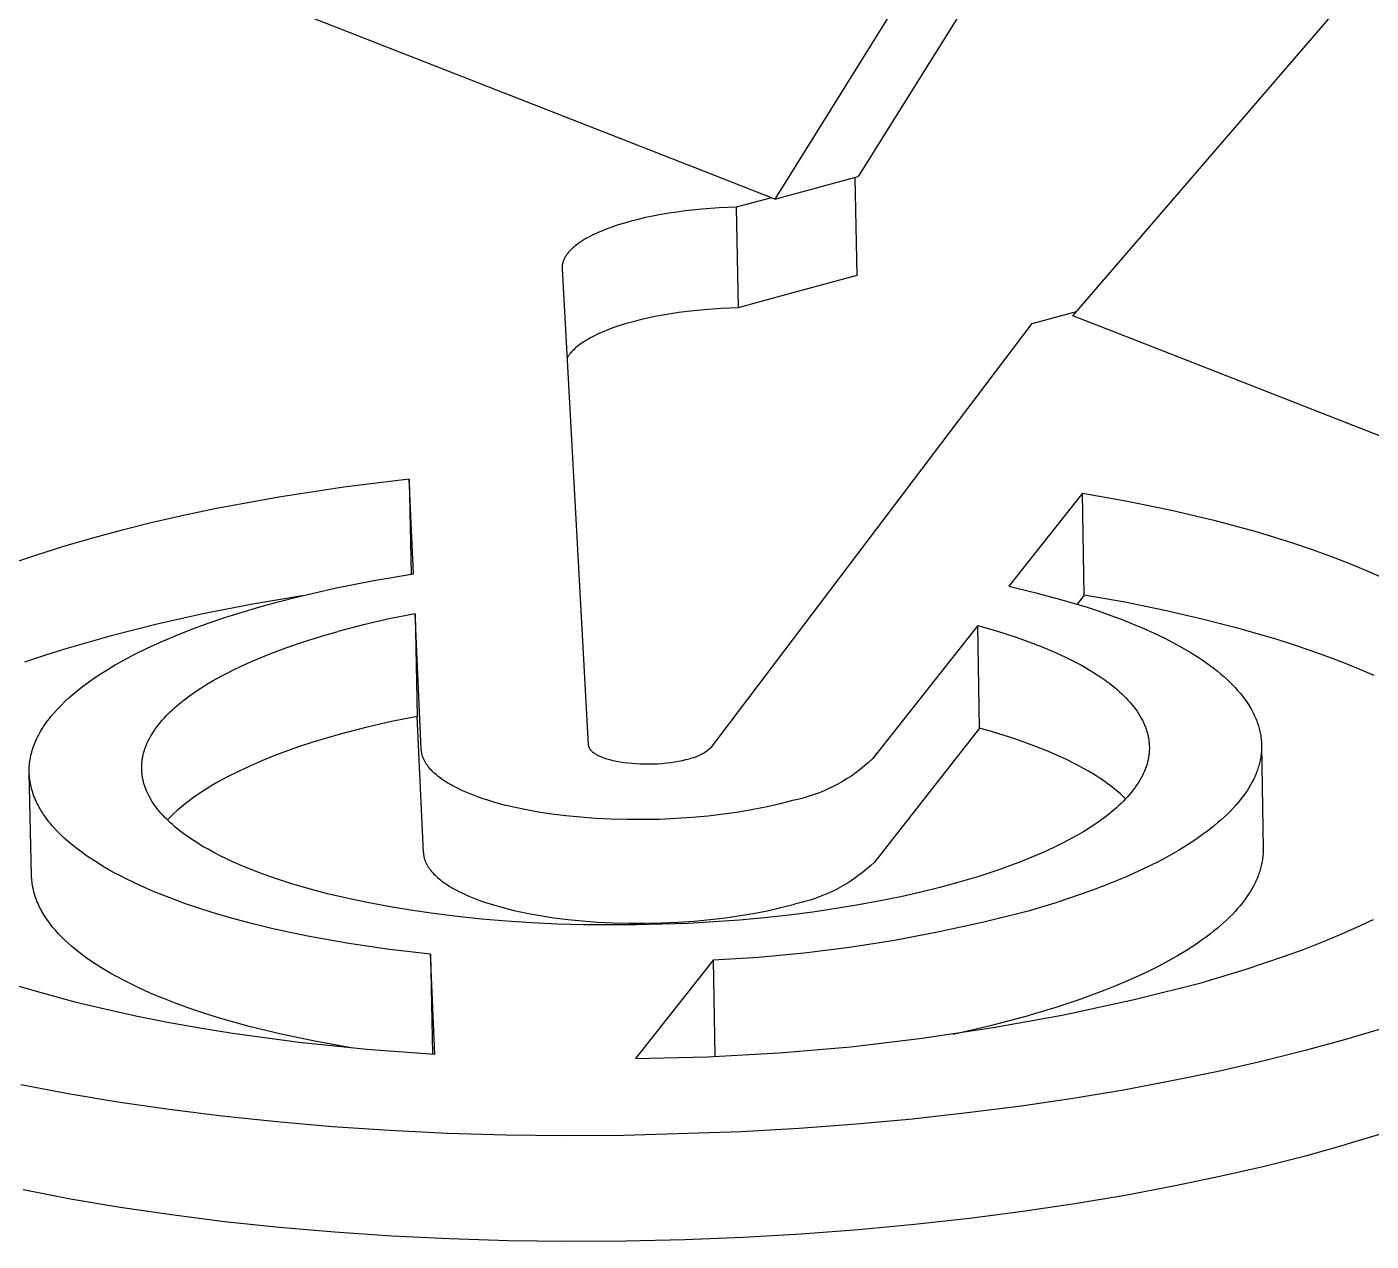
# Model space of a CAD drawing. Header units: millimetres. Extents: x -644 to 2279, y -276 to 1766.
# Drawn here: x 427.7 to 492.6, y 0 to 58.6 of the extents above; entities that cross this region are included whole.
import ezdxf

# ---------------------------------------------------------------- set-up
doc = ezdxf.new("R2010")
doc.units = ezdxf.units.MM
doc.header["$MEASUREMENT"] = 0
doc.layers.add('Utwórz2D linie widoczne', color=7, linetype='Continuous', true_color=0x000000)

msp = doc.modelspace()

# ---------------------------------------------------------------- linework, layer by layer
at = {"layer": 'Utwórz2D linie widoczne'}
for p, q in [((478.031, 67.734), (467.801, 51.375)), ((473.983, 66.657), (463.77, 50.285)), ((478.158, 44.655), (492.465, 61.248)), ((459.924, 51.79), (439.495, 59.782)), ((463.61, 50.347), (459.924, 51.79)), ((463.77, 50.285), (467.801, 51.375)), ((467.644, 51.333), (467.728, 46.595)), ((463.61, 50.347), (461.911, 49.888)), ((463.77, 50.285), (463.61, 50.347)), ((457.527, 49.389), (457.174, 49.307)), ((457.891, 49.465), (457.527, 49.389)), ((458.267, 49.536), (457.891, 49.465)), ((458.653, 49.6), (458.267, 49.536)), ((459.047, 49.659), (458.653, 49.6)), ((459.447, 49.711), (459.047, 49.659)), ((460.264, 49.796), (459.447, 49.711)), ((461.089, 49.855), (460.264, 49.796)), ((461.911, 49.888), (461.089, 49.855)), ((461.911, 49.888), (462.001, 45.037)), ((455.365, 48.727), (455.237, 48.672)), ((455.631, 48.835), (455.365, 48.727)), ((455.909, 48.937), (455.631, 48.835)), ((456.202, 49.036), (455.909, 48.937)), ((456.511, 49.13), (456.202, 49.036)), ((456.835, 49.221), (456.511, 49.13)), ((457.174, 49.307), (456.835, 49.221)), ((454.181, 48.064), (454.1, 47.999)), ((454.266, 48.128), (454.181, 48.064)), ((454.356, 48.192), (454.266, 48.128)), ((454.451, 48.255), (454.356, 48.192)), ((454.551, 48.317), (454.451, 48.255)), ((454.655, 48.379), (454.551, 48.317)), ((454.763, 48.439), (454.655, 48.379)), ((454.875, 48.499), (454.763, 48.439)), ((454.992, 48.557), (454.875, 48.499)), ((455.112, 48.615), (454.992, 48.557)), ((455.237, 48.672), (455.112, 48.615)), ((453.602, 47.396), (453.587, 47.362)), ((453.619, 47.43), (453.602, 47.396)), ((453.637, 47.464), (453.619, 47.43)), ((453.656, 47.498), (453.637, 47.464)), ((453.677, 47.532), (453.656, 47.498)), ((453.698, 47.565), (453.677, 47.532)), ((453.722, 47.599), (453.698, 47.565)), ((453.746, 47.633), (453.722, 47.599)), ((453.772, 47.666), (453.746, 47.633)), ((453.799, 47.7), (453.772, 47.666)), ((453.827, 47.734), (453.799, 47.7)), ((453.857, 47.767), (453.827, 47.734)), ((453.888, 47.8), (453.857, 47.767)), ((453.92, 47.834), (453.888, 47.8)), ((453.954, 47.867), (453.92, 47.834)), ((453.988, 47.9), (453.954, 47.867)), ((454.024, 47.933), (453.988, 47.9)), ((454.061, 47.966), (454.024, 47.933)), ((454.1, 47.999), (454.061, 47.966)), ((453.504, 47.01), (453.503, 46.993)), ((453.503, 46.993), (453.503, 46.976)), ((453.503, 46.976), (453.503, 46.96)), ((453.503, 46.96), (453.503, 46.943)), ((453.503, 46.943), (453.504, 46.927)), ((453.505, 47.043), (453.504, 47.026)), ((453.504, 47.026), (453.504, 47.01)), ((453.504, 46.927), (454.767, 23.949)), ((453.507, 47.06), (453.505, 47.043)), ((453.509, 47.076), (453.507, 47.06)), ((453.511, 47.093), (453.509, 47.076)), ((453.513, 47.11), (453.511, 47.093)), ((453.516, 47.127), (453.513, 47.11)), ((453.519, 47.143), (453.516, 47.127)), ((453.522, 47.16), (453.519, 47.143)), ((453.526, 47.177), (453.522, 47.16)), ((453.53, 47.194), (453.526, 47.177)), ((453.534, 47.211), (453.53, 47.194)), ((453.538, 47.227), (453.534, 47.211)), ((453.549, 47.261), (453.538, 47.227)), ((453.56, 47.295), (453.549, 47.261)), ((453.573, 47.329), (453.56, 47.295)), ((453.587, 47.362), (453.573, 47.329)), ((467.728, 46.595), (463.699, 45.499)), ((463.699, 45.499), (462.001, 45.037)), ((459.138, 44.807), (458.745, 44.748)), ((459.539, 44.86), (459.138, 44.807)), ((460.355, 44.945), (459.539, 44.86)), ((461.179, 45.004), (460.355, 44.945)), ((462.001, 45.037), (461.179, 45.004)), ((477.917, 44.75), (478.339, 44.865)), ((456.296, 44.181), (456.003, 44.082)), ((456.604, 44.276), (456.296, 44.181)), ((456.929, 44.367), (456.604, 44.276)), ((457.267, 44.454), (456.929, 44.367)), ((457.619, 44.536), (457.267, 44.454)), ((457.984, 44.612), (457.619, 44.536)), ((458.359, 44.683), (457.984, 44.612)), ((458.745, 44.748), (458.359, 44.683)), ((460.712, 23.839), (476.202, 44.28)), ((476.202, 44.28), (477.917, 44.75)), ((481.665, 43.283), (478.158, 44.655)), ((454.708, 43.496), (454.631, 43.45)), ((454.867, 43.587), (454.708, 43.496)), ((455.036, 43.675), (454.867, 43.587)), ((455.214, 43.761), (455.036, 43.675)), ((455.4, 43.845), (455.214, 43.761)), ((455.594, 43.927), (455.4, 43.845)), ((455.795, 44.006), (455.594, 43.927)), ((456.003, 44.082), (455.795, 44.006)), ((453.898, 42.844), (453.878, 42.819)), ((453.92, 42.869), (453.898, 42.844)), ((453.964, 42.919), (453.92, 42.869)), ((454.011, 42.968), (453.964, 42.919)), ((454.061, 43.018), (454.011, 42.968)), ((454.113, 43.067), (454.061, 43.018)), ((454.169, 43.116), (454.113, 43.067)), ((454.227, 43.165), (454.169, 43.116)), ((454.288, 43.213), (454.227, 43.165)), ((454.351, 43.261), (454.288, 43.213)), ((454.417, 43.309), (454.351, 43.261)), ((454.486, 43.356), (454.417, 43.309)), ((454.557, 43.403), (454.486, 43.356)), ((454.631, 43.45), (454.557, 43.403)), ((495.708, 37.789), (481.665, 43.283)), ((453.756, 42.642), (453.741, 42.617)), ((453.771, 42.668), (453.756, 42.642)), ((453.787, 42.693), (453.771, 42.668)), ((453.804, 42.718), (453.787, 42.693)), ((453.821, 42.743), (453.804, 42.718)), ((453.84, 42.768), (453.821, 42.743)), ((453.858, 42.793), (453.84, 42.768)), ((453.878, 42.819), (453.858, 42.793)), ((442.97, 36.383), (439.831, 35.903)), ((446.121, 36.773), (442.97, 36.383)), ((446.325, 32.201), (446.121, 36.773)), ((446.121, 36.773), (446.215, 32.184)), ((439.831, 35.903), (436.736, 35.332)), ((478.635, 36.097), (475.075, 31.599)), ((478.716, 31.176), (478.635, 36.097)), ((478.635, 36.097), (480.803, 35.71)), ((480.803, 35.71), (482.92, 35.273)), ((436.736, 35.332), (435.217, 35.013)), ((482.92, 35.273), (484.972, 34.789)), ((433.721, 34.672), (432.255, 34.308)), ((435.217, 35.013), (433.721, 34.672)), ((484.972, 34.789), (486.944, 34.257)), ((430.821, 33.923), (429.426, 33.517)), ((432.255, 34.308), (430.821, 33.923)), ((486.944, 34.257), (487.896, 33.973)), ((487.896, 33.973), (488.823, 33.679)), ((429.426, 33.517), (428.073, 33.091)), ((488.823, 33.679), (489.724, 33.374)), ((489.724, 33.374), (490.597, 33.058)), ((428.073, 33.091), (426.766, 32.646)), ((490.597, 33.058), (491.441, 32.732)), ((491.441, 32.732), (492.253, 32.396)), ((442.523, 31.505), (444.409, 31.878)), ((444.409, 31.878), (446.325, 32.201)), ((492.253, 32.396), (493.034, 32.051)), ((440.683, 31.082), (442.523, 31.505)), ((475.075, 31.599), (476.378, 31.29)), ((476.378, 31.29), (477.637, 30.953)), ((478.716, 31.176), (478.371, 30.737)), ((480.68, 30.826), (478.716, 31.176)), ((438.575, 30.741), (436.238, 30.283)), ((438.051, 30.356), (438.908, 30.61)), ((440.947, 31.147), (438.575, 30.741)), ((438.908, 30.61), (439.787, 30.852)), ((439.787, 30.852), (440.683, 31.082)), ((477.637, 30.953), (478.846, 30.588)), ((478.846, 30.588), (479.428, 30.396)), ((482.603, 30.435), (480.68, 30.826)), ((436.238, 30.283), (433.951, 29.772)), ((436.407, 29.814), (437.216, 30.091)), ((437.216, 30.091), (438.051, 30.356)), ((445.16, 30.022), (443.916, 29.735)), ((446.411, 30.275), (445.16, 30.022)), ((446.411, 30.275), (446.512, 25.324)), ((446.702, 23.739), (446.411, 30.275)), ((479.428, 30.396), (479.996, 30.197)), ((479.996, 30.197), (480.546, 29.991)), ((480.546, 29.991), (481.08, 29.779)), ((484.474, 30.005), (482.603, 30.435)), ((486.283, 29.535), (484.474, 30.005)), ((431.73, 29.211), (429.591, 28.599)), ((433.951, 29.772), (431.73, 29.211)), ((434.15, 28.924), (434.872, 29.231)), ((434.872, 29.231), (435.625, 29.528)), ((435.625, 29.528), (436.407, 29.814)), ((441.842, 29.175), (442.68, 29.416)), ((443.916, 29.735), (442.68, 29.416)), ((473.575, 29.704), (468.493, 23.281)), ((473.661, 24.75), (473.575, 29.704)), ((473.575, 29.704), (474.521, 29.432)), ((474.521, 29.432), (475.428, 29.141)), ((481.08, 29.779), (481.595, 29.561)), ((481.595, 29.561), (482.091, 29.338)), ((482.091, 29.338), (482.568, 29.108)), ((488.02, 29.027), (486.283, 29.535)), ((429.591, 28.599), (428.557, 28.276)), ((432.808, 28.286), (433.462, 28.609)), ((433.462, 28.609), (434.15, 28.924)), ((439.441, 28.356), (440.218, 28.645)), ((440.218, 28.645), (441.02, 28.918)), ((441.02, 28.918), (441.842, 29.175)), ((475.428, 29.141), (475.866, 28.987)), ((475.866, 28.987), (476.292, 28.829)), ((476.292, 28.829), (476.706, 28.667)), ((476.706, 28.667), (477.107, 28.499)), ((482.568, 29.108), (483.024, 28.874)), ((483.024, 28.874), (483.459, 28.635)), ((483.459, 28.635), (483.873, 28.39)), ((488.859, 28.759), (488.02, 29.027)), ((489.676, 28.482), (488.859, 28.759)), ((428.557, 28.276), (427.549, 27.941)), ((431.895, 27.787), (432.19, 27.955)), ((432.19, 27.955), (432.808, 28.286)), ((438.33, 27.894), (438.692, 28.052)), ((438.692, 28.052), (439.441, 28.356)), ((477.107, 28.499), (477.495, 28.328)), ((477.495, 28.328), (477.869, 28.152)), ((477.869, 28.152), (478.229, 27.972)), ((478.229, 27.972), (478.574, 27.788)), ((483.873, 28.39), (484.264, 28.142)), ((484.264, 28.142), (484.451, 28.016)), ((484.451, 28.016), (484.632, 27.889)), ((490.471, 28.196), (489.676, 28.482)), ((491.241, 27.903), (490.471, 28.196)), ((430.813, 27.1), (431.069, 27.273)), ((431.069, 27.273), (431.334, 27.446)), ((431.334, 27.446), (431.61, 27.617)), ((431.61, 27.617), (431.895, 27.787)), ((436.972, 27.226), (437.296, 27.398)), ((437.296, 27.398), (437.632, 27.567)), ((437.632, 27.567), (437.976, 27.732)), ((437.976, 27.732), (438.33, 27.894)), ((478.574, 27.788), (478.903, 27.6)), ((478.903, 27.6), (479.216, 27.409)), ((479.216, 27.409), (479.513, 27.214)), ((484.632, 27.889), (484.808, 27.761)), ((484.808, 27.761), (484.978, 27.633)), ((484.978, 27.633), (485.141, 27.503)), ((485.141, 27.503), (485.299, 27.373)), ((485.299, 27.373), (485.451, 27.242)), ((491.987, 27.601), (491.241, 27.903)), ((492.707, 27.291), (491.987, 27.601)), ((430.106, 26.571), (430.332, 26.748)), ((430.332, 26.748), (430.567, 26.925)), ((430.567, 26.925), (430.813, 27.1)), ((435.783, 26.505), (436.063, 26.69)), ((436.063, 26.69), (436.354, 26.872)), ((436.354, 26.872), (436.657, 27.051)), ((436.657, 27.051), (436.972, 27.226)), ((479.513, 27.214), (479.655, 27.116)), ((479.655, 27.116), (479.793, 27.017)), ((479.793, 27.017), (479.927, 26.917)), ((479.927, 26.917), (480.056, 26.816)), ((480.056, 26.816), (480.182, 26.715)), ((480.182, 26.715), (480.302, 26.613)), ((480.302, 26.613), (480.419, 26.51)), ((485.451, 27.242), (485.597, 27.11)), ((485.597, 27.11), (485.737, 26.978)), ((485.737, 26.978), (485.871, 26.845)), ((485.871, 26.845), (485.999, 26.711)), ((485.999, 26.711), (486.12, 26.577)), ((429.309, 25.855), (429.492, 26.035)), ((429.492, 26.035), (429.687, 26.214)), ((429.687, 26.214), (429.891, 26.393)), ((429.891, 26.393), (430.106, 26.571)), ((435.021, 25.934), (435.262, 26.127)), ((435.262, 26.127), (435.516, 26.318)), ((435.516, 26.318), (435.783, 26.505)), ((480.419, 26.51), (480.531, 26.407)), ((480.531, 26.407), (480.638, 26.304)), ((480.638, 26.304), (480.741, 26.199)), ((480.741, 26.199), (480.839, 26.095)), ((480.839, 26.095), (480.933, 25.99)), ((480.933, 25.99), (481.023, 25.884)), ((486.12, 26.577), (486.236, 26.442)), ((486.236, 26.442), (486.345, 26.307)), ((486.345, 26.307), (486.448, 26.171)), ((486.448, 26.171), (486.545, 26.035)), ((486.545, 26.035), (486.636, 25.899)), ((428.821, 25.312), (428.973, 25.493)), ((428.973, 25.493), (429.136, 25.674)), ((429.136, 25.674), (429.309, 25.855)), ((434.288, 25.242), (434.382, 25.342)), ((434.382, 25.342), (434.479, 25.442)), ((434.479, 25.442), (434.58, 25.542)), ((434.58, 25.542), (434.685, 25.641)), ((434.685, 25.641), (434.794, 25.739)), ((434.794, 25.739), (434.905, 25.837)), ((434.905, 25.837), (435.021, 25.934)), ((446.512, 25.324), (445.262, 25.07)), ((446.804, 18.756), (446.512, 25.324)), ((481.023, 25.884), (481.108, 25.778)), ((481.108, 25.778), (481.188, 25.672)), ((481.188, 25.672), (481.264, 25.566)), ((481.264, 25.566), (481.335, 25.459)), ((481.335, 25.459), (481.401, 25.352)), ((481.401, 25.352), (481.463, 25.244)), ((486.636, 25.899), (486.721, 25.762)), ((486.721, 25.762), (486.8, 25.625)), ((486.8, 25.625), (486.837, 25.556)), ((486.837, 25.556), (486.872, 25.488)), ((486.872, 25.488), (486.906, 25.419)), ((486.906, 25.419), (486.939, 25.351)), ((486.939, 25.351), (486.97, 25.282)), ((428.317, 24.586), (428.371, 24.676)), ((428.371, 24.676), (428.428, 24.767)), ((428.428, 24.767), (428.487, 24.858)), ((428.487, 24.858), (428.548, 24.949)), ((428.548, 24.949), (428.612, 25.039)), ((428.612, 25.039), (428.679, 25.13)), ((428.679, 25.13), (428.749, 25.221)), ((428.749, 25.221), (428.821, 25.312)), ((433.803, 24.631), (433.875, 24.734)), ((433.875, 24.734), (433.95, 24.836)), ((433.95, 24.836), (434.028, 24.938)), ((434.028, 24.938), (434.111, 25.04)), ((434.111, 25.04), (434.198, 25.141)), ((434.198, 25.141), (434.288, 25.242)), ((444.019, 24.782), (442.784, 24.461)), ((445.262, 25.07), (444.019, 24.782)), ((473.661, 24.75), (468.582, 18.295)), ((474.24, 24.587), (473.661, 24.75)), ((481.463, 25.244), (481.521, 25.137)), ((481.521, 25.137), (481.573, 25.029)), ((481.573, 25.029), (481.598, 24.975)), ((481.598, 24.975), (481.622, 24.921)), ((481.622, 24.921), (481.644, 24.867)), ((481.644, 24.867), (481.665, 24.813)), ((481.665, 24.813), (481.685, 24.759)), ((481.685, 24.759), (481.704, 24.705)), ((481.704, 24.705), (481.722, 24.651)), ((486.97, 25.282), (486.999, 25.213)), ((486.999, 25.213), (487.027, 25.145)), ((487.027, 25.145), (487.053, 25.076)), ((487.053, 25.076), (487.078, 25.007)), ((487.078, 25.007), (487.102, 24.939)), ((487.102, 24.939), (487.123, 24.87)), ((487.123, 24.87), (487.144, 24.801)), ((487.144, 24.801), (487.163, 24.732)), ((487.163, 24.732), (487.18, 24.664)), ((487.18, 24.664), (487.196, 24.595)), ((428.013, 23.953), (428.049, 24.043)), ((428.049, 24.043), (428.087, 24.133)), ((428.087, 24.133), (428.128, 24.223)), ((428.128, 24.223), (428.172, 24.314)), ((428.172, 24.314), (428.218, 24.404)), ((428.218, 24.404), (428.266, 24.495)), ((428.266, 24.495), (428.317, 24.586)), ((433.459, 24.01), (433.507, 24.114)), ((433.507, 24.114), (433.558, 24.218)), ((433.558, 24.218), (433.614, 24.322)), ((433.614, 24.322), (433.673, 24.425)), ((433.673, 24.425), (433.736, 24.528)), ((433.736, 24.528), (433.803, 24.631)), ((441.47, 24.072), (440.83, 23.862)), ((442.122, 24.271), (441.47, 24.072)), ((442.784, 24.461), (442.122, 24.271)), ((474.805, 24.416), (474.24, 24.587)), ((475.356, 24.237), (474.805, 24.416)), ((475.892, 24.051), (475.356, 24.237)), ((476.41, 23.858), (475.892, 24.051)), ((481.722, 24.651), (481.739, 24.597)), ((481.739, 24.597), (481.755, 24.543)), ((481.755, 24.543), (481.769, 24.489)), ((481.769, 24.489), (481.783, 24.435)), ((481.783, 24.435), (481.795, 24.381)), ((481.795, 24.381), (481.806, 24.327)), ((481.806, 24.327), (481.816, 24.273)), ((481.816, 24.273), (481.825, 24.219)), ((481.825, 24.219), (481.833, 24.165)), ((481.833, 24.165), (481.839, 24.111)), ((481.839, 24.111), (481.845, 24.057)), ((481.845, 24.057), (481.849, 24.003)), ((487.196, 24.595), (487.21, 24.527)), ((487.21, 24.527), (487.223, 24.458)), ((487.223, 24.458), (487.235, 24.389)), ((487.235, 24.389), (487.245, 24.321)), ((487.245, 24.321), (487.254, 24.253)), ((487.254, 24.253), (487.261, 24.184)), ((487.261, 24.184), (487.266, 24.116)), ((487.266, 24.116), (487.271, 24.047)), ((487.271, 24.047), (487.273, 23.979)), ((427.833, 23.326), (427.852, 23.415)), ((427.852, 23.415), (427.872, 23.504)), ((427.872, 23.504), (427.896, 23.593)), ((427.896, 23.593), (427.921, 23.683)), ((427.921, 23.683), (427.95, 23.773)), ((427.95, 23.773), (427.98, 23.863)), ((427.98, 23.863), (428.013, 23.953)), ((433.25, 23.332), (433.26, 23.384)), ((433.26, 23.384), (433.271, 23.436)), ((433.271, 23.436), (433.283, 23.488)), ((433.283, 23.488), (433.296, 23.541)), ((433.296, 23.541), (433.31, 23.593)), ((433.31, 23.593), (433.325, 23.645)), ((433.325, 23.645), (433.341, 23.697)), ((433.341, 23.697), (433.358, 23.75)), ((433.358, 23.75), (433.377, 23.802)), ((433.377, 23.802), (433.416, 23.906)), ((433.416, 23.906), (433.459, 24.01)), ((439.592, 23.413), (438.998, 23.174)), ((440.203, 23.643), (439.592, 23.413)), ((440.83, 23.862), (440.203, 23.643)), ((446.704, 23.709), (446.702, 23.739)), ((446.706, 23.679), (446.704, 23.709)), ((446.709, 23.649), (446.706, 23.679)), ((446.714, 23.618), (446.709, 23.649)), ((446.718, 23.588), (446.714, 23.618)), ((446.724, 23.558), (446.718, 23.588)), ((446.73, 23.527), (446.724, 23.558)), ((446.737, 23.497), (446.73, 23.527)), ((446.745, 23.466), (446.737, 23.497)), ((446.754, 23.436), (446.745, 23.466)), ((446.763, 23.405), (446.754, 23.436)), ((446.774, 23.375), (446.763, 23.405)), ((446.785, 23.344), (446.774, 23.375)), ((454.767, 23.949), (454.767, 23.941)), ((454.767, 23.941), (454.768, 23.933)), ((454.768, 23.933), (454.769, 23.925)), ((454.769, 23.925), (454.77, 23.916)), ((454.77, 23.916), (454.772, 23.908)), ((454.772, 23.908), (454.773, 23.9)), ((454.773, 23.9), (454.775, 23.892)), ((454.775, 23.892), (454.777, 23.883)), ((454.777, 23.883), (454.779, 23.875)), ((454.779, 23.875), (454.782, 23.867)), ((454.782, 23.867), (454.785, 23.858)), ((454.785, 23.858), (454.787, 23.85)), ((454.787, 23.85), (454.791, 23.842)), ((454.791, 23.842), (454.794, 23.834)), ((454.794, 23.834), (454.797, 23.825)), ((454.797, 23.825), (454.801, 23.817)), ((454.801, 23.817), (454.805, 23.809)), ((454.805, 23.809), (454.809, 23.8)), ((454.809, 23.8), (454.814, 23.792)), ((454.814, 23.792), (454.819, 23.784)), ((454.819, 23.784), (454.823, 23.775)), ((454.823, 23.775), (454.829, 23.767)), ((454.829, 23.767), (454.834, 23.759)), ((454.834, 23.759), (454.839, 23.75)), ((454.839, 23.75), (454.845, 23.742)), ((454.845, 23.742), (454.851, 23.734)), ((454.851, 23.734), (454.858, 23.726)), ((454.858, 23.726), (454.864, 23.717)), ((454.864, 23.717), (454.878, 23.701)), ((454.878, 23.701), (454.892, 23.684)), ((454.892, 23.684), (454.908, 23.668)), ((454.908, 23.668), (454.924, 23.652)), ((454.924, 23.652), (454.941, 23.636)), ((454.941, 23.636), (454.96, 23.619)), ((454.96, 23.619), (454.979, 23.603)), ((454.979, 23.603), (454.999, 23.588)), ((454.999, 23.588), (455.02, 23.572)), ((455.02, 23.572), (455.041, 23.556)), ((455.041, 23.556), (455.064, 23.54)), ((455.064, 23.54), (455.088, 23.525)), ((455.088, 23.525), (455.112, 23.51)), ((455.112, 23.51), (455.137, 23.495)), ((455.137, 23.495), (455.164, 23.48)), ((455.164, 23.48), (455.191, 23.465)), ((455.191, 23.465), (455.247, 23.436)), ((455.247, 23.436), (455.307, 23.407)), ((455.307, 23.407), (455.369, 23.38)), ((455.369, 23.38), (455.435, 23.353)), ((459.992, 23.375), (459.924, 23.35)), ((460.058, 23.401), (459.992, 23.375)), ((460.124, 23.43), (460.058, 23.401)), ((460.189, 23.462), (460.124, 23.43)), ((460.253, 23.495), (460.189, 23.462)), ((460.315, 23.531), (460.253, 23.495)), ((460.376, 23.569), (460.315, 23.531)), ((460.436, 23.609), (460.376, 23.569)), ((460.494, 23.651), (460.436, 23.609)), ((460.551, 23.695), (460.494, 23.651)), ((460.607, 23.741), (460.551, 23.695)), ((460.66, 23.789), (460.607, 23.741)), ((460.712, 23.839), (460.66, 23.789)), ((476.911, 23.658), (476.41, 23.858)), ((477.392, 23.452), (476.911, 23.658)), ((477.853, 23.238), (477.392, 23.452)), ((481.827, 23.413), (481.819, 23.359)), ((481.835, 23.466), (481.827, 23.413)), ((481.841, 23.52), (481.835, 23.466)), ((481.846, 23.574), (481.841, 23.52)), ((481.85, 23.627), (481.846, 23.574)), ((481.849, 24.003), (481.853, 23.949)), ((481.853, 23.681), (481.85, 23.627)), ((481.853, 23.949), (481.855, 23.896)), ((481.856, 23.734), (481.853, 23.681)), ((481.855, 23.896), (481.856, 23.842)), ((481.856, 23.842), (481.856, 23.788)), ((481.856, 23.788), (481.856, 23.734)), ((487.244, 23.426), (487.233, 23.356)), ((487.252, 23.496), (487.244, 23.426)), ((487.26, 23.565), (487.252, 23.496)), ((487.266, 23.634), (487.26, 23.565)), ((487.27, 23.703), (487.266, 23.634)), ((487.273, 23.773), (487.27, 23.703)), ((487.273, 23.979), (487.275, 23.91)), ((487.275, 23.841), (487.273, 23.773)), ((487.275, 23.91), (487.275, 23.841)), ((487.275, 23.91), (487.352, 18.947)), ((427.773, 22.709), (427.775, 22.797)), ((427.775, 22.797), (427.779, 22.884)), ((427.779, 22.884), (427.785, 22.972)), ((427.785, 22.972), (427.793, 23.06)), ((427.793, 23.06), (427.804, 23.149)), ((427.804, 23.149), (427.818, 23.237)), ((427.818, 23.237), (427.833, 23.326)), ((433.205, 22.863), (433.206, 22.915)), ((433.205, 22.811), (433.205, 22.863)), ((433.206, 22.759), (433.205, 22.811)), ((433.206, 22.915), (433.208, 22.967)), ((433.208, 22.707), (433.206, 22.759)), ((433.208, 22.967), (433.211, 23.019)), ((433.211, 23.019), (433.215, 23.071)), ((433.215, 23.071), (433.22, 23.123)), ((433.22, 23.123), (433.226, 23.175)), ((433.226, 23.175), (433.233, 23.227)), ((433.233, 23.227), (433.241, 23.28)), ((433.241, 23.28), (433.25, 23.332)), ((438.424, 22.925), (437.871, 22.668)), ((438.998, 23.174), (438.424, 22.925)), ((446.797, 23.314), (446.785, 23.344)), ((446.809, 23.283), (446.797, 23.314)), ((446.823, 23.253), (446.809, 23.283)), ((446.837, 23.222), (446.823, 23.253)), ((446.853, 23.191), (446.837, 23.222)), ((446.869, 23.161), (446.853, 23.191)), ((446.885, 23.13), (446.869, 23.161)), ((446.903, 23.1), (446.885, 23.13)), ((446.921, 23.069), (446.903, 23.1)), ((446.941, 23.039), (446.921, 23.069)), ((446.961, 23.008), (446.941, 23.039)), ((446.982, 22.978), (446.961, 23.008)), ((447.004, 22.947), (446.982, 22.978)), ((447.026, 22.917), (447.004, 22.947)), ((447.05, 22.887), (447.026, 22.917)), ((447.099, 22.826), (447.05, 22.887)), ((447.152, 22.766), (447.099, 22.826)), ((447.209, 22.705), (447.152, 22.766)), ((455.435, 23.353), (455.504, 23.327)), ((455.504, 23.327), (455.575, 23.303)), ((455.575, 23.303), (455.649, 23.279)), ((455.649, 23.279), (455.725, 23.256)), ((455.725, 23.256), (455.803, 23.234)), ((455.803, 23.234), (455.883, 23.213)), ((455.883, 23.213), (455.966, 23.193)), ((455.966, 23.193), (456.135, 23.157)), ((456.135, 23.157), (456.309, 23.126)), ((456.309, 23.126), (456.487, 23.099)), ((456.487, 23.099), (456.671, 23.076)), ((456.671, 23.076), (456.862, 23.057)), ((456.862, 23.057), (457.061, 23.042)), ((457.061, 23.042), (457.266, 23.032)), ((457.266, 23.032), (457.475, 23.027)), ((457.475, 23.027), (457.688, 23.026)), ((457.688, 23.026), (457.902, 23.03)), ((457.902, 23.03), (458.116, 23.04)), ((458.116, 23.04), (458.328, 23.054)), ((458.328, 23.054), (458.537, 23.074)), ((458.537, 23.074), (458.742, 23.098)), ((458.742, 23.098), (458.94, 23.126)), ((458.94, 23.126), (459.13, 23.158)), ((459.13, 23.158), (459.312, 23.195)), ((459.312, 23.195), (459.484, 23.234)), ((459.484, 23.234), (459.646, 23.276)), ((459.716, 23.291), (459.646, 23.276)), ((459.786, 23.309), (459.716, 23.291)), ((459.856, 23.328), (459.786, 23.309)), ((459.924, 23.35), (459.856, 23.328)), ((467.905, 22.769), (467.698, 22.611)), ((468.107, 22.933), (467.905, 22.769)), ((468.303, 23.104), (468.107, 22.933)), ((468.493, 23.281), (468.303, 23.104)), ((478.293, 23.019), (477.853, 23.238)), ((478.711, 22.794), (478.293, 23.019)), ((478.911, 22.679), (478.711, 22.794)), ((481.652, 22.761), (481.63, 22.707)), ((481.673, 22.816), (481.652, 22.761)), ((481.693, 22.871), (481.673, 22.816)), ((481.711, 22.925), (481.693, 22.871)), ((481.728, 22.979), (481.711, 22.925)), ((481.745, 23.034), (481.728, 22.979)), ((481.76, 23.088), (481.745, 23.034)), ((481.774, 23.142), (481.76, 23.088)), ((481.787, 23.197), (481.774, 23.142)), ((481.799, 23.251), (481.787, 23.197)), ((481.809, 23.305), (481.799, 23.251)), ((481.819, 23.359), (481.809, 23.305)), ((487.072, 22.725), (487.046, 22.655)), ((487.096, 22.796), (487.072, 22.725)), ((487.118, 22.866), (487.096, 22.796)), ((487.139, 22.936), (487.118, 22.866)), ((487.159, 23.006), (487.139, 22.936)), ((487.177, 23.077), (487.159, 23.006)), ((487.193, 23.147), (487.177, 23.077)), ((487.208, 23.217), (487.193, 23.147)), ((487.221, 23.287), (487.208, 23.217)), ((487.233, 23.356), (487.221, 23.287)), ((427.774, 22.622), (427.773, 22.709)), ((427.777, 22.535), (427.774, 22.622)), ((427.888, 17.634), (427.774, 22.622)), ((427.783, 22.448), (427.777, 22.535)), ((427.791, 22.36), (427.783, 22.448)), ((427.801, 22.273), (427.791, 22.36)), ((427.813, 22.185), (427.801, 22.273)), ((427.829, 22.097), (427.813, 22.185)), ((427.846, 22.009), (427.829, 22.097)), ((433.211, 22.655), (433.208, 22.707)), ((433.216, 22.603), (433.211, 22.655)), ((433.221, 22.552), (433.216, 22.603)), ((433.227, 22.5), (433.221, 22.552)), ((433.234, 22.448), (433.227, 22.5)), ((433.242, 22.397), (433.234, 22.448)), ((433.251, 22.345), (433.242, 22.397)), ((433.261, 22.294), (433.251, 22.345)), ((433.272, 22.242), (433.261, 22.294)), ((433.285, 22.191), (433.272, 22.242)), ((433.298, 22.14), (433.285, 22.191)), ((433.312, 22.089), (433.298, 22.14)), ((433.327, 22.038), (433.312, 22.089)), ((436.838, 22.125), (436.596, 21.985)), ((437.342, 22.401), (436.838, 22.125)), ((437.871, 22.668), (437.342, 22.401)), ((447.268, 22.645), (447.209, 22.705)), ((447.331, 22.586), (447.268, 22.645)), ((447.398, 22.526), (447.331, 22.586)), ((447.467, 22.468), (447.398, 22.526)), ((447.54, 22.409), (447.467, 22.468)), ((447.617, 22.351), (447.54, 22.409)), ((447.696, 22.293), (447.617, 22.351)), ((447.779, 22.236), (447.696, 22.293)), ((447.865, 22.179), (447.779, 22.236)), ((447.955, 22.123), (447.865, 22.179)), ((448.047, 22.067), (447.955, 22.123)), ((467.047, 22.182), (466.821, 22.054)), ((467.269, 22.318), (467.047, 22.182)), ((467.486, 22.461), (467.269, 22.318)), ((467.698, 22.611), (467.486, 22.461)), ((479.106, 22.563), (478.911, 22.679)), ((479.295, 22.446), (479.106, 22.563)), ((479.477, 22.327), (479.295, 22.446)), ((479.654, 22.208), (479.477, 22.327)), ((479.824, 22.087), (479.654, 22.208)), ((479.988, 21.965), (479.824, 22.087)), ((481.314, 22.105), (481.242, 21.995)), ((481.382, 22.214), (481.314, 22.105)), ((481.445, 22.324), (481.382, 22.214)), ((481.504, 22.433), (481.445, 22.324)), ((481.558, 22.543), (481.504, 22.433)), ((481.607, 22.652), (481.558, 22.543)), ((481.63, 22.707), (481.607, 22.652)), ((486.824, 22.16), (486.747, 22.019)), ((486.861, 22.231), (486.824, 22.16)), ((486.895, 22.302), (486.861, 22.231)), ((486.929, 22.372), (486.895, 22.302)), ((486.96, 22.443), (486.929, 22.372)), ((486.991, 22.514), (486.96, 22.443)), ((487.019, 22.584), (486.991, 22.514)), ((487.046, 22.655), (487.019, 22.584)), ((427.866, 21.921), (427.846, 22.009)), ((427.888, 21.833), (427.866, 21.921)), ((427.913, 21.745), (427.888, 21.833)), ((427.941, 21.656), (427.913, 21.745)), ((427.97, 21.568), (427.941, 21.656)), ((428.003, 21.479), (427.97, 21.568)), ((428.038, 21.39), (428.003, 21.479)), ((433.343, 21.987), (433.327, 22.038)), ((433.36, 21.936), (433.343, 21.987)), ((433.378, 21.885), (433.36, 21.936)), ((433.397, 21.834), (433.378, 21.885)), ((433.438, 21.733), (433.397, 21.834)), ((433.482, 21.633), (433.438, 21.733)), ((433.531, 21.533), (433.482, 21.633)), ((433.583, 21.433), (433.531, 21.533)), ((433.639, 21.334), (433.583, 21.433)), ((435.914, 21.551), (435.701, 21.403)), ((436.134, 21.697), (435.914, 21.551)), ((436.361, 21.842), (436.134, 21.697)), ((436.596, 21.985), (436.361, 21.842)), ((448.143, 22.012), (448.047, 22.067)), ((448.242, 21.957), (448.143, 22.012)), ((448.448, 21.85), (448.242, 21.957)), ((448.667, 21.745), (448.448, 21.85)), ((448.897, 21.644), (448.667, 21.745)), ((449.138, 21.545), (448.897, 21.644)), ((449.389, 21.45), (449.138, 21.545)), ((449.651, 21.359), (449.389, 21.45)), ((465.384, 21.452), (465.134, 21.38)), ((465.631, 21.532), (465.384, 21.452)), ((465.876, 21.62), (465.631, 21.532)), ((466.117, 21.717), (465.876, 21.62)), ((466.356, 21.821), (466.117, 21.717)), ((466.59, 21.934), (466.356, 21.821)), ((466.821, 22.054), (466.59, 21.934)), ((480.146, 21.842), (479.988, 21.965)), ((480.297, 21.718), (480.146, 21.842)), ((480.442, 21.593), (480.297, 21.718)), ((480.58, 21.467), (480.442, 21.593)), ((480.711, 21.341), (480.58, 21.467)), ((480.811, 21.449), (480.711, 21.34)), ((480.906, 21.558), (480.811, 21.449)), ((480.997, 21.667), (480.906, 21.558)), ((481.083, 21.776), (480.997, 21.667)), ((481.165, 21.886), (481.083, 21.776)), ((481.242, 21.995), (481.165, 21.886)), ((486.374, 21.453), (486.265, 21.312)), ((486.477, 21.594), (486.374, 21.453)), ((486.573, 21.736), (486.477, 21.594)), ((486.663, 21.877), (486.573, 21.736)), ((486.747, 22.019), (486.663, 21.877)), ((428.075, 21.302), (428.038, 21.39)), ((428.115, 21.213), (428.075, 21.302)), ((428.158, 21.124), (428.115, 21.213)), ((428.203, 21.036), (428.158, 21.124)), ((428.251, 20.947), (428.203, 21.036)), ((428.301, 20.858), (428.251, 20.947)), ((428.354, 20.769), (428.301, 20.858)), ((428.41, 20.681), (428.354, 20.769)), ((433.699, 21.235), (433.639, 21.334)), ((433.762, 21.137), (433.699, 21.235)), ((433.829, 21.039), (433.762, 21.137)), ((433.9, 20.942), (433.829, 21.039)), ((433.974, 20.846), (433.9, 20.942)), ((434.052, 20.75), (433.974, 20.846)), ((434.934, 20.793), (434.763, 20.637)), ((435.113, 20.948), (434.934, 20.793)), ((435.301, 21.101), (435.113, 20.948)), ((435.497, 21.253), (435.301, 21.101)), ((435.701, 21.403), (435.497, 21.253)), ((449.921, 21.271), (449.651, 21.359)), ((450.201, 21.186), (449.921, 21.271)), ((450.488, 21.106), (450.201, 21.186)), ((450.783, 21.029), (450.488, 21.106)), ((451.085, 20.956), (450.783, 21.029)), ((451.707, 20.823), (451.085, 20.956)), ((452.347, 20.707), (451.707, 20.823)), ((462.731, 20.827), (462.03, 20.707)), ((463.4, 20.96), (462.731, 20.827)), ((464.033, 21.106), (463.4, 20.96)), ((464.627, 21.262), (464.033, 21.106)), ((464.882, 21.317), (464.627, 21.262)), ((465.134, 21.38), (464.882, 21.317)), ((480.142, 20.801), (480.015, 20.695)), ((480.265, 20.908), (480.142, 20.801)), ((480.383, 21.016), (480.265, 20.908)), ((480.497, 21.124), (480.383, 21.016)), ((480.606, 21.232), (480.497, 21.124)), ((480.711, 21.34), (480.606, 21.232)), ((485.901, 20.89), (485.767, 20.75)), ((486.029, 21.03), (485.901, 20.89)), ((486.15, 21.171), (486.029, 21.03)), ((486.265, 21.312), (486.15, 21.171)), ((428.468, 20.592), (428.41, 20.681)), ((428.529, 20.504), (428.468, 20.592)), ((428.593, 20.415), (428.529, 20.504)), ((428.659, 20.327), (428.593, 20.415)), ((428.728, 20.238), (428.659, 20.327)), ((428.799, 20.15), (428.728, 20.238)), ((428.873, 20.062), (428.799, 20.15)), ((434.133, 20.655), (434.052, 20.75)), ((434.217, 20.56), (434.133, 20.655)), ((434.305, 20.466), (434.217, 20.56)), ((434.397, 20.373), (434.305, 20.466)), ((434.491, 20.28), (434.397, 20.373)), ((434.601, 20.48), (434.448, 20.322)), ((434.589, 20.189), (434.491, 20.28)), ((434.69, 20.098), (434.589, 20.189)), ((434.763, 20.637), (434.601, 20.48)), ((453.002, 20.607), (452.347, 20.707)), ((453.678, 20.523), (453.002, 20.607)), ((454.384, 20.452), (453.678, 20.523)), ((455.116, 20.398), (454.384, 20.452)), ((455.87, 20.36), (455.116, 20.398)), ((456.64, 20.34), (455.87, 20.36)), ((457.423, 20.338), (456.64, 20.34)), ((458.211, 20.354), (457.423, 20.338)), ((458.999, 20.389), (458.211, 20.354)), ((459.78, 20.442), (458.999, 20.389)), ((460.55, 20.514), (459.78, 20.442)), ((461.301, 20.602), (460.55, 20.514)), ((462.03, 20.707), (461.301, 20.602)), ((479.313, 20.168), (479.002, 19.962)), ((479.607, 20.377), (479.313, 20.168)), ((479.747, 20.482), (479.607, 20.377)), ((479.883, 20.588), (479.747, 20.482)), ((480.015, 20.695), (479.883, 20.588)), ((485.17, 20.195), (485.006, 20.057)), ((485.329, 20.333), (485.17, 20.195)), ((485.481, 20.471), (485.329, 20.333)), ((485.627, 20.61), (485.481, 20.471)), ((485.767, 20.75), (485.627, 20.61)), ((428.95, 19.974), (428.873, 20.062)), ((429.112, 19.799), (428.95, 19.974)), ((429.285, 19.624), (429.112, 19.799)), ((429.468, 19.45), (429.285, 19.624)), ((434.794, 20.007), (434.69, 20.098)), ((434.901, 19.918), (434.794, 20.007)), ((435.124, 19.741), (434.901, 19.918)), ((435.359, 19.567), (435.124, 19.741)), ((435.606, 19.397), (435.359, 19.567)), ((478.33, 19.557), (477.97, 19.359)), ((478.674, 19.758), (478.33, 19.557)), ((479.002, 19.962), (478.674, 19.758)), ((484.477, 19.649), (484.094, 19.38)), ((484.659, 19.784), (484.477, 19.649)), ((484.835, 19.92), (484.659, 19.784)), ((485.006, 20.057), (484.835, 19.92)), ((429.662, 19.278), (429.468, 19.45)), ((429.866, 19.106), (429.662, 19.278)), ((430.082, 18.935), (429.866, 19.106)), ((430.307, 18.765), (430.082, 18.935)), ((435.863, 19.23), (435.606, 19.397)), ((436.13, 19.067), (435.863, 19.23)), ((436.407, 18.907), (436.13, 19.067)), ((436.694, 18.751), (436.407, 18.907)), ((477.205, 18.974), (476.8, 18.787)), ((477.595, 19.165), (477.205, 18.974)), ((477.97, 19.359), (477.595, 19.165)), ((483.262, 18.853), (482.812, 18.596)), ((483.689, 19.115), (483.262, 18.853)), ((484.094, 19.38), (483.689, 19.115)), ((487.352, 18.88), (487.351, 18.812)), ((487.352, 18.947), (487.352, 18.88)), ((430.544, 18.597), (430.307, 18.765)), ((430.791, 18.43), (430.544, 18.597)), ((431.048, 18.265), (430.791, 18.43)), ((431.315, 18.101), (431.048, 18.265)), ((436.989, 18.598), (436.694, 18.751)), ((437.293, 18.449), (436.989, 18.598)), ((437.605, 18.304), (437.293, 18.449)), ((437.925, 18.163), (437.605, 18.304)), ((446.804, 18.756), (446.806, 18.725)), ((446.806, 18.725), (446.808, 18.695)), ((446.808, 18.695), (446.812, 18.665)), ((446.812, 18.665), (446.816, 18.634)), ((446.816, 18.634), (446.82, 18.604)), ((446.82, 18.604), (446.826, 18.573)), ((446.826, 18.573), (446.832, 18.543)), ((446.832, 18.543), (446.839, 18.512)), ((446.839, 18.512), (446.847, 18.481)), ((446.847, 18.481), (446.856, 18.451)), ((446.856, 18.451), (446.865, 18.42)), ((446.865, 18.42), (446.876, 18.389)), ((446.876, 18.389), (446.887, 18.359)), ((446.887, 18.359), (446.899, 18.328)), ((446.899, 18.328), (446.911, 18.297)), ((446.911, 18.297), (446.925, 18.266)), ((446.925, 18.266), (446.939, 18.236)), ((446.939, 18.236), (446.955, 18.205)), ((446.955, 18.205), (446.971, 18.174)), ((446.971, 18.174), (446.987, 18.144)), ((468.582, 18.295), (468.392, 18.117)), ((475.506, 18.25), (474.583, 17.914)), ((475.95, 18.425), (475.506, 18.25)), ((476.382, 18.604), (475.95, 18.425)), ((476.8, 18.787), (476.382, 18.604)), ((482.342, 18.343), (481.851, 18.095)), ((482.812, 18.596), (482.342, 18.343)), ((487.279, 18.196), (487.263, 18.128)), ((487.292, 18.265), (487.279, 18.196)), ((487.305, 18.334), (487.292, 18.265)), ((487.316, 18.403), (487.305, 18.334)), ((487.325, 18.471), (487.316, 18.403)), ((487.333, 18.539), (487.325, 18.471)), ((487.34, 18.608), (487.333, 18.539)), ((487.345, 18.676), (487.34, 18.608)), ((487.349, 18.744), (487.345, 18.676)), ((487.351, 18.812), (487.349, 18.744)), ((427.89, 17.557), (427.888, 17.633)), ((427.895, 17.48), (427.89, 17.557)), ((431.593, 17.939), (431.315, 18.101)), ((431.881, 17.779), (431.593, 17.939)), ((432.178, 17.621), (431.881, 17.779)), ((432.486, 17.465), (432.178, 17.621)), ((438.251, 18.026), (437.925, 18.163)), ((438.936, 17.758), (438.251, 18.026)), ((439.671, 17.496), (438.936, 17.758)), ((446.987, 18.144), (447.005, 18.113)), ((447.005, 18.113), (447.023, 18.082)), ((447.023, 18.082), (447.043, 18.051)), ((447.043, 18.051), (447.063, 18.021)), ((447.063, 18.021), (447.084, 17.99)), ((447.084, 17.99), (447.106, 17.96)), ((447.106, 17.96), (447.128, 17.929)), ((447.128, 17.929), (447.152, 17.899)), ((447.152, 17.899), (447.201, 17.838)), ((447.201, 17.838), (447.254, 17.777)), ((447.254, 17.777), (447.31, 17.716)), ((447.31, 17.716), (447.37, 17.656)), ((447.37, 17.656), (447.433, 17.596)), ((447.433, 17.596), (447.499, 17.537)), ((447.499, 17.537), (447.569, 17.477)), ((467.789, 17.622), (467.577, 17.471)), ((467.995, 17.78), (467.789, 17.622)), ((468.197, 17.945), (467.995, 17.78)), ((468.392, 18.117), (468.197, 17.945)), ((473.617, 17.597), (472.614, 17.299)), ((474.583, 17.914), (473.617, 17.597)), ((480.811, 17.614), (480.263, 17.381)), ((481.34, 17.852), (480.811, 17.614)), ((481.851, 18.095), (481.34, 17.852)), ((487.089, 17.574), (487.06, 17.505)), ((487.116, 17.643), (487.089, 17.574)), ((487.141, 17.713), (487.116, 17.643)), ((487.165, 17.782), (487.141, 17.713)), ((487.188, 17.851), (487.165, 17.782)), ((487.209, 17.92), (487.188, 17.851)), ((487.229, 17.99), (487.209, 17.92)), ((487.247, 18.059), (487.229, 17.99)), ((487.263, 18.128), (487.247, 18.059)), ((427.901, 17.404), (427.895, 17.48)), ((427.909, 17.327), (427.901, 17.404)), ((427.919, 17.25), (427.909, 17.327)), ((427.93, 17.173), (427.919, 17.25)), ((427.944, 17.096), (427.93, 17.173)), ((427.959, 17.019), (427.944, 17.096)), ((427.976, 16.942), (427.959, 17.019)), ((427.995, 16.865), (427.976, 16.942)), ((433.129, 17.159), (432.486, 17.465)), ((433.81, 16.863), (433.129, 17.159)), ((440.458, 17.243), (439.671, 17.496)), ((441.294, 16.999), (440.458, 17.243)), ((442.18, 16.766), (441.294, 16.999)), ((447.569, 17.477), (447.642, 17.419)), ((447.642, 17.419), (447.718, 17.36)), ((447.718, 17.36), (447.798, 17.302)), ((447.798, 17.302), (447.881, 17.244)), ((447.881, 17.244), (447.967, 17.187)), ((447.967, 17.187), (448.056, 17.131)), ((448.056, 17.131), (448.149, 17.075)), ((448.149, 17.075), (448.244, 17.019)), ((448.244, 17.019), (448.343, 16.964)), ((448.343, 16.964), (448.55, 16.857)), ((466.681, 16.942), (466.447, 16.828)), ((466.912, 17.063), (466.681, 16.942)), ((467.138, 17.191), (466.912, 17.063)), ((467.36, 17.328), (467.138, 17.191)), ((467.577, 17.471), (467.36, 17.328)), ((471.742, 17.064), (470.825, 16.837)), ((472.614, 17.299), (471.742, 17.064)), ((479.118, 16.934), (478.522, 16.72)), ((479.699, 17.155), (479.118, 16.934)), ((480.263, 17.381), (479.699, 17.155)), ((486.738, 16.878), (486.649, 16.739)), ((486.82, 17.018), (486.738, 16.878)), ((486.896, 17.157), (486.82, 17.018)), ((486.966, 17.296), (486.896, 17.157)), ((486.999, 17.366), (486.966, 17.296)), ((487.031, 17.435), (486.999, 17.366)), ((487.06, 17.505), (487.031, 17.435)), ((428.016, 16.787), (427.995, 16.865)), ((428.039, 16.71), (428.016, 16.787)), ((428.064, 16.632), (428.039, 16.71)), ((428.09, 16.555), (428.064, 16.632)), ((428.119, 16.477), (428.09, 16.555)), ((428.149, 16.4), (428.119, 16.477)), ((428.182, 16.322), (428.149, 16.4)), ((428.216, 16.244), (428.182, 16.322)), ((428.253, 16.166), (428.216, 16.244)), ((434.527, 16.576), (433.81, 16.863)), ((435.277, 16.299), (434.527, 16.576)), ((436.059, 16.034), (435.277, 16.299)), ((443.115, 16.545), (442.18, 16.766)), ((444.096, 16.337), (443.115, 16.545)), ((445.122, 16.144), (444.096, 16.337)), ((448.55, 16.857), (448.768, 16.752)), ((448.768, 16.752), (448.998, 16.65)), ((448.998, 16.65), (449.239, 16.551)), ((449.239, 16.551), (449.49, 16.455)), ((449.49, 16.455), (449.751, 16.363)), ((449.751, 16.363), (450.022, 16.274)), ((450.022, 16.274), (450.301, 16.19)), ((464.125, 16.109), (464.719, 16.266)), ((464.973, 16.321), (464.719, 16.266)), ((465.226, 16.384), (464.973, 16.321)), ((465.476, 16.457), (465.226, 16.384)), ((465.723, 16.537), (465.476, 16.457)), ((465.968, 16.626), (465.723, 16.537)), ((466.209, 16.723), (465.968, 16.626)), ((466.447, 16.828), (466.209, 16.723)), ((468.861, 16.416), (467.816, 16.223)), ((469.864, 16.621), (468.861, 16.416)), ((470.825, 16.837), (469.864, 16.621)), ((477.287, 16.31), (476.003, 15.927)), ((478.522, 16.72), (477.287, 16.31)), ((486.349, 16.322), (486.236, 16.184)), ((486.455, 16.461), (486.349, 16.322)), ((486.555, 16.6), (486.455, 16.461)), ((486.649, 16.739), (486.555, 16.6)), ((428.291, 16.089), (428.253, 16.166)), ((428.331, 16.011), (428.291, 16.089)), ((428.373, 15.933), (428.331, 16.011)), ((428.417, 15.855), (428.373, 15.933)), ((428.464, 15.778), (428.417, 15.855)), ((428.512, 15.7), (428.464, 15.778)), ((428.562, 15.622), (428.512, 15.7)), ((428.614, 15.545), (428.562, 15.622)), ((436.871, 15.78), (436.059, 16.034)), ((437.711, 15.539), (436.871, 15.78)), ((446.19, 15.967), (445.122, 16.144)), ((447.297, 15.808), (446.19, 15.967)), ((448.439, 15.666), (447.297, 15.808)), ((449.613, 15.544), (448.439, 15.666)), ((450.301, 16.19), (450.588, 16.109)), ((450.588, 16.109), (450.883, 16.032)), ((450.883, 16.032), (451.185, 15.959)), ((451.185, 15.959), (451.806, 15.825)), ((451.806, 15.825), (452.446, 15.708)), ((452.446, 15.708), (453.101, 15.608)), ((453.101, 15.608), (453.776, 15.523)), ((460.644, 15.514), (461.395, 15.603)), ((461.395, 15.603), (462.123, 15.708)), ((463.279, 15.605), (462.071, 15.495)), ((462.123, 15.708), (462.824, 15.828)), ((462.824, 15.828), (463.492, 15.962)), ((464.461, 15.734), (463.279, 15.605)), ((463.492, 15.962), (464.125, 16.109)), ((465.613, 15.881), (464.461, 15.734)), ((466.733, 16.045), (465.613, 15.881)), ((467.816, 16.223), (466.733, 16.045)), ((476.003, 15.927), (473.867, 15.39)), ((485.728, 15.632), (485.586, 15.495)), ((485.864, 15.769), (485.728, 15.632)), ((485.994, 15.907), (485.864, 15.769)), ((486.118, 16.045), (485.994, 15.907)), ((486.236, 16.184), (486.118, 16.045)), ((428.668, 15.467), (428.614, 15.545)), ((428.783, 15.312), (428.668, 15.467)), ((428.905, 15.158), (428.783, 15.312)), ((429.036, 15.003), (428.905, 15.158)), ((429.174, 14.85), (429.036, 15.003)), ((438.577, 15.309), (437.711, 15.539)), ((439.467, 15.093), (438.577, 15.309)), ((440.377, 14.89), (439.467, 15.093)), ((450.815, 15.443), (449.613, 15.544)), ((452.04, 15.362), (450.815, 15.443)), ((453.283, 15.302), (452.04, 15.362)), ((454.54, 15.264), (453.283, 15.302)), ((453.776, 15.523), (454.481, 15.452)), ((454.481, 15.452), (455.213, 15.397)), ((457.072, 15.255), (454.54, 15.264)), ((455.213, 15.397), (455.966, 15.359)), ((455.966, 15.359), (456.737, 15.339)), ((456.737, 15.339), (457.519, 15.337)), ((459.596, 15.333), (457.072, 15.255)), ((457.519, 15.337), (458.306, 15.353)), ((458.306, 15.353), (459.094, 15.388)), ((459.094, 15.388), (459.875, 15.442)), ((462.071, 15.495), (459.596, 15.333)), ((459.875, 15.442), (460.644, 15.514)), ((473.867, 15.39), (471.715, 14.918)), ((484.959, 14.953), (484.788, 14.818)), ((485.125, 15.087), (484.959, 14.953)), ((485.284, 15.223), (485.125, 15.087)), ((485.438, 15.359), (485.284, 15.223)), ((485.586, 15.495), (485.438, 15.359)), ((491.861, 15.132), (491.029, 14.767)), ((492.662, 15.507), (491.861, 15.132)), ((429.321, 14.696), (429.174, 14.85)), ((429.476, 14.544), (429.321, 14.696)), ((429.639, 14.392), (429.476, 14.544)), ((429.81, 14.24), (429.639, 14.392)), ((441.307, 14.699), (440.377, 14.89)), ((443.212, 14.359), (441.307, 14.699)), ((445.164, 14.073), (443.212, 14.359)), ((469.55, 14.512), (467.373, 14.172)), ((471.715, 14.918), (469.55, 14.512)), ((484.048, 14.289), (483.645, 14.029)), ((484.429, 14.552), (484.048, 14.289)), ((484.612, 14.685), (484.429, 14.552)), ((484.788, 14.818), (484.612, 14.685)), ((490.168, 14.411), (489.28, 14.064)), ((491.029, 14.767), (490.168, 14.411)), ((429.99, 14.09), (429.81, 14.24)), ((430.177, 13.94), (429.99, 14.09)), ((430.373, 13.791), (430.177, 13.94)), ((430.576, 13.644), (430.373, 13.791)), ((430.788, 13.497), (430.576, 13.644)), ((447.143, 13.841), (445.164, 14.073)), ((447.358, 9.022), (447.143, 13.841)), ((447.143, 13.841), (447.242, 9.029)), ((462.993, 13.692), (460.795, 13.552)), ((465.187, 13.898), (462.993, 13.692)), ((467.373, 14.172), (465.187, 13.898)), ((483.22, 13.773), (482.775, 13.521)), ((483.645, 14.029), (483.22, 13.773)), ((488.366, 13.728), (486.469, 13.088)), ((489.28, 14.064), (488.366, 13.728)), ((431.007, 13.351), (430.788, 13.497)), ((431.234, 13.207), (431.007, 13.351)), ((431.469, 13.064), (431.234, 13.207)), ((431.712, 12.922), (431.469, 13.064)), ((460.795, 13.552), (457.047, 8.816)), ((460.795, 13.552), (460.881, 8.935)), ((481.826, 13.03), (481.322, 12.792)), ((482.31, 13.274), (481.826, 13.03)), ((482.775, 13.521), (482.31, 13.274)), ((486.469, 13.088), (484.49, 12.492)), ((431.962, 12.782), (431.712, 12.922)), ((432.486, 12.506), (431.962, 12.782)), ((433.038, 12.236), (432.486, 12.506)), ((480.801, 12.559), (480.263, 12.331)), ((481.322, 12.792), (480.801, 12.559)), ((481.122, 11.656), (484.49, 12.492)), ((427.215, 12.322), (428.572, 11.927)), ((428.572, 11.927), (429.979, 11.553)), ((433.619, 11.973), (433.038, 12.236)), ((434.228, 11.717), (433.619, 11.973)), ((434.864, 11.469), (434.228, 11.717)), ((478.554, 11.683), (477.345, 11.28)), ((479.708, 12.109), (478.554, 11.683)), ((480.263, 12.331), (479.708, 12.109)), ((429.979, 11.553), (431.431, 11.202)), ((431.431, 11.202), (432.922, 10.875)), ((435.524, 11.23), (434.864, 11.469)), ((436.209, 10.998), (435.524, 11.23)), ((477.345, 11.28), (476.088, 10.904)), ((477.73, 10.926), (481.122, 11.656)), ((432.922, 10.875), (434.449, 10.572)), ((434.449, 10.572), (436.006, 10.292)), ((436.916, 10.776), (436.209, 10.998)), ((437.645, 10.563), (436.916, 10.776)), ((438.393, 10.359), (437.645, 10.563)), ((472.386, 9.995), (474.245, 10.418)), ((474.245, 10.418), (476.088, 10.904)), ((474.316, 10.304), (477.73, 10.926)), ((436.006, 10.292), (437.588, 10.038)), ((437.588, 10.038), (440.812, 9.603)), ((439.944, 9.98), (438.393, 10.359)), ((441.557, 9.642), (439.944, 9.98)), ((467.438, 9.382), (470.884, 9.789)), ((470.884, 9.789), (474.316, 10.304)), ((493.333, 10.33), (491.32, 9.728)), ((440.812, 9.603), (444.08, 9.265)), ((443.217, 9.345), (441.557, 9.642)), ((444.08, 9.265), (447.358, 9.022)), ((463.981, 9.084), (467.438, 9.382)), ((489.376, 9.196), (487.33, 8.683)), ((491.32, 9.728), (489.376, 9.196)), ((457.047, 8.816), (460.516, 8.895)), ((460.516, 8.895), (463.981, 9.084)), ((487.33, 8.683), (485.183, 8.192)), ((485.183, 8.192), (482.939, 7.728)), ((429.658, 7.112), (427.363, 7.549)), ((480.601, 7.291), (478.174, 6.886)), ((482.939, 7.728), (480.601, 7.291)), ((432.049, 6.711), (429.658, 7.112)), ((434.529, 6.349), (432.049, 6.711)), ((475.665, 6.516), (473.081, 6.183)), ((478.174, 6.886), (475.665, 6.516)), ((437.091, 6.028), (434.529, 6.349)), ((439.726, 5.751), (437.091, 6.028)), ((470.428, 5.889), (467.717, 5.638)), ((473.081, 6.183), (470.428, 5.889)), ((442.424, 5.52), (439.726, 5.751)), ((445.175, 5.336), (442.424, 5.52)), ((447.968, 5.201), (445.175, 5.336)), ((450.792, 5.115), (447.968, 5.201)), ((462.156, 5.27), (456.484, 5.093)), ((464.956, 5.431), (462.156, 5.27)), ((467.717, 5.638), (464.956, 5.431)), ((493.408, 5.279), (491.397, 4.673)), ((453.635, 5.079), (450.792, 5.115)), ((456.484, 5.093), (453.635, 5.079)), ((489.454, 4.138), (491.397, 4.673)), ((487.409, 3.623), (489.454, 4.138)), ((485.263, 3.13), (487.409, 3.623)), ((480.684, 2.224), (483.02, 2.663)), ((483.02, 2.663), (485.263, 3.13)), ((427.479, 2.484), (429.772, 2.044)), ((429.772, 2.044), (432.162, 1.641)), ((478.259, 1.818), (480.684, 2.224)), ((432.162, 1.641), (434.641, 1.277)), ((473.168, 1.11), (475.751, 1.445)), ((475.751, 1.445), (478.259, 1.818)), ((434.641, 1.277), (437.201, 0.955)), ((437.201, 0.955), (439.834, 0.676)), ((439.834, 0.676), (442.531, 0.444)), ((467.808, 0.563), (470.518, 0.815)), ((470.518, 0.815), (473.168, 1.11)), ((442.531, 0.444), (445.28, 0.259)), ((445.28, 0.259), (448.072, 0.123)), ((448.072, 0.123), (450.894, 0.037)), ((450.894, 0.037), (453.734, 0.001)), ((453.734, 0.001), (456.582, 0.016)), ((456.582, 0.016), (459.425, 0.08)), ((459.425, 0.08), (462.251, 0.193)), ((462.251, 0.193), (465.049, 0.355)), ((465.049, 0.355), (467.808, 0.563))]:
    msp.add_line(p, q, dxfattribs=at)

doc.saveas('drawing.dxf')
